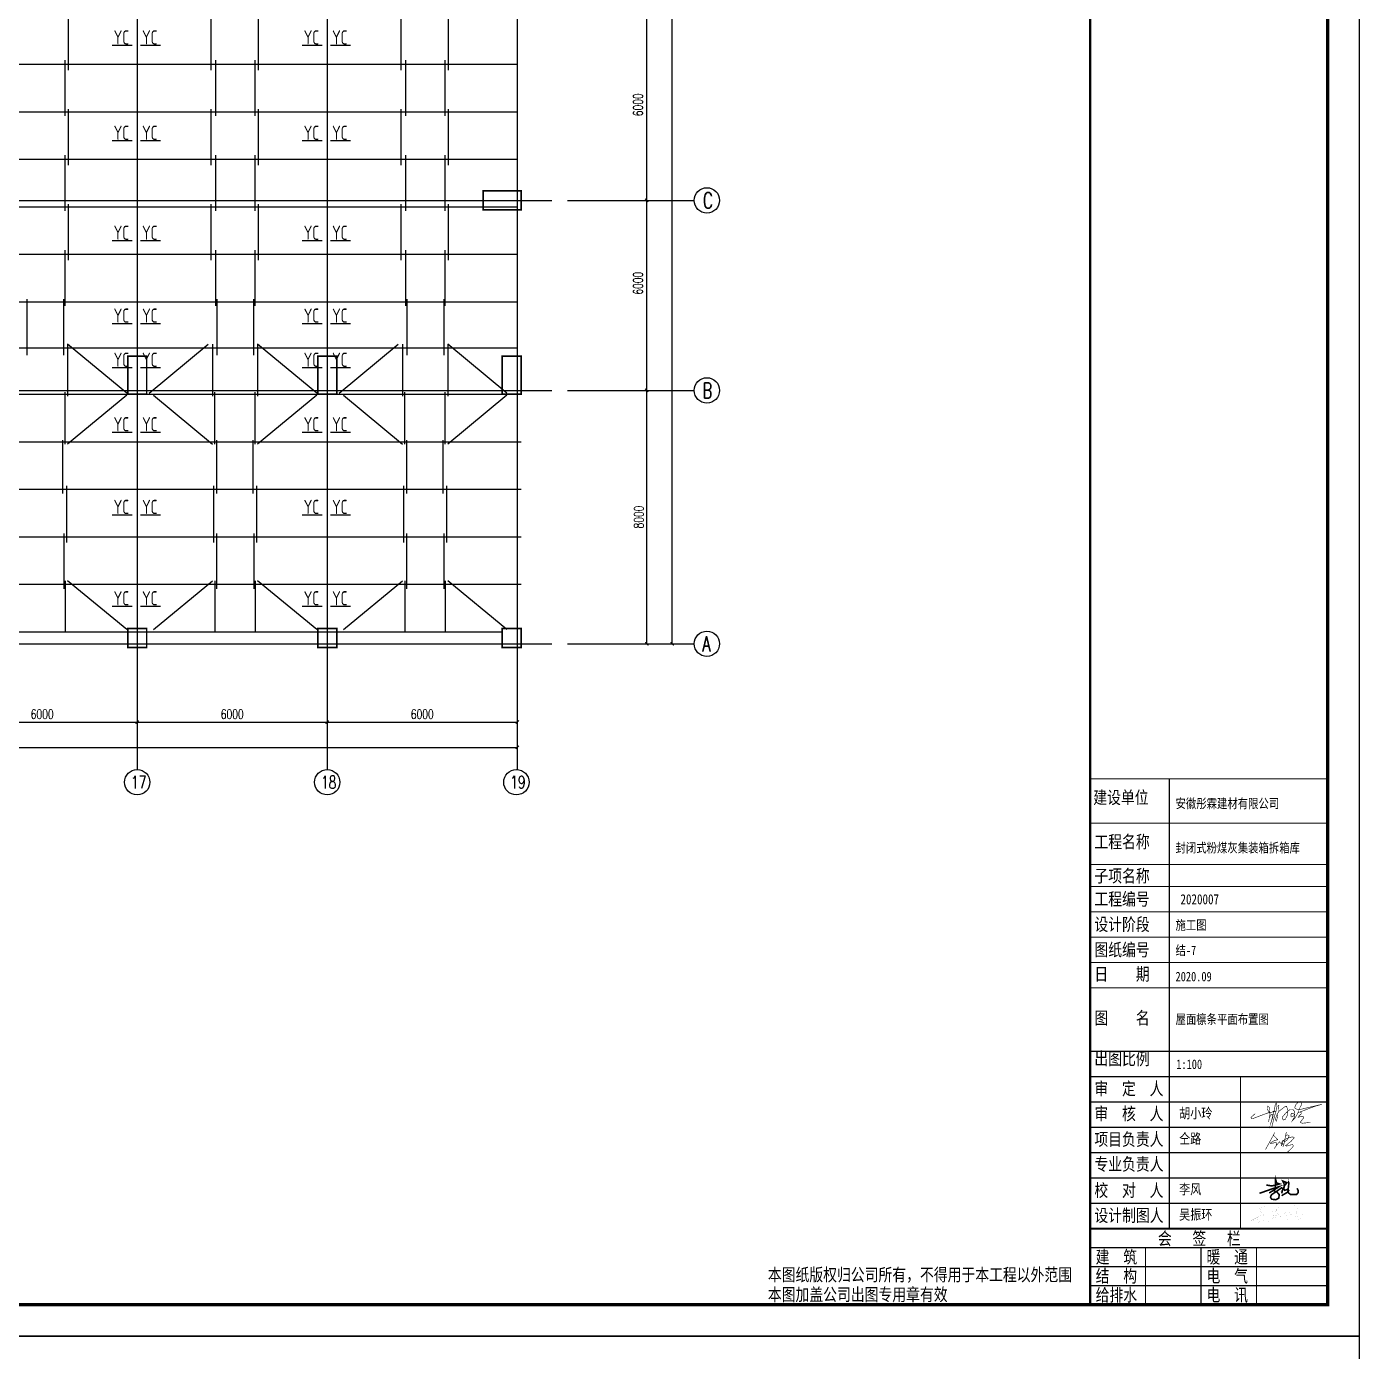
# Model space of a CAD drawing. Extents: x -73672 to 366960, y -527333 to 140666.
# Drawn here: x 291866 to 333942, y -359608 to -317779 of the extents above; entities that cross this region are included whole.
import ezdxf
from ezdxf.enums import TextEntityAlignment as Align

# ---------------------------------------------------------------- set-up
doc = ezdxf.new("R2010")
doc.units = 0
doc.header["$LTSCALE"] = 1000
doc.header["$MEASUREMENT"] = 0
for name, color, linetype in [('AXIS', 3, 'Continuous'), ('AXIS_TEXT', 7, 'Continuous'), ('COLUMN', 9, 'Continuous'), ('PUB_TITLE', 4, 'Continuous'), ('TEXT', 3, 'Continuous'), ('图签', 120, 'Continuous')]:
    doc.layers.add(name, color=color, linetype=linetype)
doc.styles.add('_TCH_AXIS', font='COMPLEX', dxfattribs={"bigfont": 'GBCBIG'})
doc.styles.add('_TCH_DIM_T3', font='SIMPLEX', dxfattribs={"width": 0.705882, "bigfont": 'GBCBIG'})
doc.styles.add('COMPLEX', font='COMPLEX', dxfattribs={"bigfont": 'Tssdchn.shx'})
doc.styles.get("Standard").update_dxf_attribs({"font": 'gbenor.shx', "bigfont": 'gbcbig.shx'})
doc.styles.add('TSSD_Rein', font='Tssdeng.shx', dxfattribs={"width": 0.7, "bigfont": 'hztxt.shx'})
doc.styles.add('图签', font='', dxfattribs={"width": 0.8})
doc.styles.get('图签').set_extended_font_data('SimSun')
doc.dimstyles.new('_TCH_ARCH-100', dxfattribs={"dimtxt": 297.5, "dimasz": 100, "dimexe": 250, "dimexo": 300, "dimgap": 100, "dimtad": 1, "dimdec": 0, "dimzin": 0, "dimdsep": 46, "dimtxsty": '_TCH_DIM_T3', "dimblk": 'ARCHTICK', "dimcen": 0.09, "dimclrt": 7, "dimazin": 2, "dimtfac": 1, "dimtdec": 0, "dimtix": 1, "dimtmove": 2, "dimatfit": 3, "dimfxl": 0, "dimtolj": 1, "dimtzin": 0, "dimarcsym": 0})

# ---------------------------------------------------------------- blocks, each defined once
blk = doc.blocks.new('0#竖图签')
at = {"layer": '图签'}
blk.add_line((-7500, 0), (0, 0), dxfattribs=at)
blk.add_lwpolyline([(-7500, 82100, 70, 70, 0), (-7500, 0, 40, 40, 0), (0, 0, 40, 40, 0), (0, 82100, 40, 40, 0), (-7500, 82100, 40, 40, 0), (-7500, 75299, 40, 40, 0)], format="xyseb", dxfattribs=at)
for points, const_width in [([(-7500, 16600), (0, 16600)], 35), ([(-5000, 16600), (-5000, 2400)], 35), ([(-7500, 15200), (0, 15200)], 35), ([(-7500, 13896), (0, 13896)], 35), ([(-7500, 13200), (0, 13200)], 35), ([(-7500, 12400), (0, 12400)], 35), ([(-7500, 11600), (0, 11600)], 35), ([(-7500, 10800), (0, 10800)], 35), ([(-7500, 10000), (0, 10000)], 35), ([(-7500, 8000), (0, 8000)], 35), ([(-7500, 7200), (0, 7200)], 35), ([(-2750, 7200), (-2750, 2400)], 35), ([(-7500, 6400), (0, 6400)], 35), ([(-7500, 5600), (0, 5600)], 35), ([(-7500, 4800), (0, 4800)], 35), ([(-7500, 4000), (0, 4000)], 35), ([(-7500, 3200), (0, 3200)], 35), ([(-7500, 2400), (0, 2400)], 70), ([(-7500, 2400), (0, 2400)], 35), ([(-7500, 1800), (0, 1800)], 35), ([(-5750, 0), (-5750, 1800)], 35), ([(-4000, 1800), (-4000, 0)], 35), ([(-2250, 1800), (-2250, 0)], 35), ([(-7500, 1200), (0, 1200)], 35), ([(-7500, 600), (0, 600)], 35), ([(-7500, 0), (0, 0)], 35)]:
    blk.add_lwpolyline(points, dxfattribs=dict(at, const_width=const_width))
at = {"layer": '图签', "style": '图签', "width": 0.8}
for s, p in [('建设单位', (-7400, 15815)), ('工程名称', (-7365, 14415)), ('子项名称', (-7365, 13339)), ('工程编号', (-7365, 12607)), ('设计阶段', (-7365, 11807)), ('图纸编号', (-7365, 11007)), ('日    期', (-7365, 10237)), ('图    名', (-7365, 8852)), ('出图比例', (-7365, 7567)), ('审  定  人', (-7365, 6621)), ('审  核  人', (-7365, 5831)), ('项目负责人', (-7365, 5021)), ('专业负责人', (-7365, 4237)), ('校  对  人', (-7365, 3409)), ('设计制图人', (-7365, 2618)), ('会   签   栏', (-5360, 1889)), ('建  筑', (-7325, 1305)), ('暖  通', (-3825, 1305)), ('本图纸版权归公司所有，不得用于本工程以外范围', (-17674, 746)), ('结  构', (-7325, 705)), ('电  气', (-3825, 705)), ('本图加盖公司出图专用章有效', (-17674, 121)), ('给排水', (-7325, 105)), ('电  讯', (-3825, 105))]:
    blk.add_text(s, height=400, dxfattribs=at).set_placement(p)
blk = doc.blocks.new('ss')
at = {"const_width": 50}
for points in [[(166226, 41891), (166384, 41863), (166507, 41882), (166645, 41924), (166554, 41952), (166519, 42072), (166510, 41804), (166627, 41836), (166319, 41638)], [(166710, 41553), (166917, 41677), (166936, 41724), (166905, 41755), (166808, 41723), (166783, 41766), (166788, 41821), (166796, 41913), (166746, 42016), (166863, 41969), (166825, 41896), (166913, 42011), (166940, 41960), (166932, 41880), (166904, 41661), (166996, 41587), (167178, 41589), (167237, 41654), (167229, 41724), (167197, 41786)], [(166010, 41628), (166510, 41804)], [(166442, 41717), (166563, 41671), (166637, 41583), (166618, 41473), (166524, 41427), (166400, 41441), (166357, 41503), (166387, 41581), (166537, 41681), (166706, 41801), (166757, 41776), (166711, 41627)]]:
    blk.add_lwpolyline(points, dxfattribs=at)
blk = doc.blocks.new('fg')
at = {"const_width": 32}
for points in [[(1880866, 74069), (1880866, 74069), (1881403, 75047), (1881317, 74891), (1881563, 74625), (1881334, 74560), (1881165, 74455), (1881163, 74396), (1881237, 74423), (1881399, 74455), (1881470, 74469), (1881502, 74392), (1881470, 74278), (1881365, 74116)], [(1882056, 75064), (1882013, 74848), (1882106, 74908), (1882205, 74878), (1882212, 74829), (1882191, 74784), (1882168, 74727), (1882111, 74612), (1881983, 74531), (1881938, 74560), (1881986, 74697), (1882007, 74832)], [(1881470, 74278), (1881664, 74508), (1881768, 74388), (1881844, 74576), (1881881, 74555), (1881763, 74268)], [(1881763, 74268), (1881845, 74390), (1881924, 74383), (1881858, 74202)], [(1881924, 74383), (1881953, 74551), (1881891, 74587), (1882016, 74660), (1882204, 74743), (1882390, 74787), (1882484, 74774), (1882511, 74736), (1882472, 74696), (1882339, 74546), (1882013, 74282), (1882078, 74256), (1882135, 74292), (1882416, 74348), (1882456, 74298), (1882437, 74211), (1882133, 73920)]]:
    blk.add_lwpolyline(points, dxfattribs=at)
blk = doc.blocks.new('whj')
at = {"const_width": 20}
for points in [[(1881310, 67330), (1881376, 67426), (1881425, 67423), (1881421, 67352), (1881370, 67159), (1881431, 67334), (1881450, 67459), (1881469, 67542), (1881317, 67484), (1881327, 67585), (1881307, 67681), (1881255, 67727), (1881231, 67674), (1881231, 67631), (1881317, 67484), (1881431, 67528), (1881481, 67566), (1881510, 67746), (1881537, 67819), (1881549, 67840), (1881572, 67775), (1881569, 67664), (1881541, 67536), (1881465, 67526), (1881532, 67535), (1881387, 66963)], [(1883112, 67780), (1882344, 67598), (1882436, 67780), (1882454, 67882), (1882400, 67891), (1882304, 67852), (1882227, 67762), (1882199, 67663), (1882257, 67624), (1882344, 67598), (1882344, 67546), (1882312, 67491)], [(1883155, 67792), (1882892, 67715), (1882370, 67515)], [(1880812, 67463), (1880662, 67330), (1880694, 67289), (1880758, 67300), (1881126, 67440), (1881298, 67500), (1881335, 67468), (1881283, 67176)], [(1881607, 67421), (1881581, 67287), (1881552, 67196), (1881521, 67272), (1881588, 67451), (1881644, 67544), (1881864, 67713), (1881912, 67725), (1881939, 67634), (1881953, 67498), (1881939, 67402), (1881862, 67255), (1881792, 67241), (1881763, 67340), (1881879, 67477), (1882032, 67607), (1882133, 67609), (1882180, 67559), (1882195, 67430), (1882136, 67471), (1882079, 67472), (1882068, 67434), (1882065, 67377), (1882081, 67350), (1882104, 67348), (1882156, 67377), (1882176, 67410), (1882191, 67433), (1882189, 67394), (1882189, 67341), (1882108, 67204), (1882218, 67322), (1882301, 67471), (1882323, 67510), (1882416, 67519), (1882428, 67455), (1882353, 67386), (1882324, 67331), (1882420, 67369), (1882497, 67363), (1882514, 67315), (1882457, 67244), (1882394, 67160), (1882418, 67143), (1882477, 67125), (1882750, 67157)], [(1881644, 67544), (1881637, 67685), (1881643, 67753), (1881585, 67719)]]:
    blk.add_lwpolyline(points, dxfattribs=at)
blk = doc.blocks.new('吴')
at = {"const_width": 0.72}
blk.add_lwpolyline([(136170, -263342), (136263, -263429), (136284, -263544), (136286, -263667), (136187, -263742), (135977, -263847), (135838, -263915), (135791, -263953), (135986, -263886), (136328, -263762), (136396, -263696), (136397, -263633), (136286, -263667), (136286, -263667), (136324, -263556), (136405, -263497), (136452, -263411), (136454, -263344), (136405, -263307), (136319, -263353), (136263, -263429), (136285, -263581), (136286, -263667), (136397, -263633), (136396, -263696), (136430, -263665), (136520, -263681), (136420, -263727), (136328, -263762), (136349, -263773), (136155, -264056), (136446, -263829), (136527, -264050), (136620, -263825), (136696, -263590), (136788, -263572), (136746, -263517), (136788, -263572), (136780, -263648), (136743, -263749), (136739, -263792), (136770, -263799), (136806, -263738), (136805, -263660), (136790, -263639), (136788, -263572), (136848, -263514), (136868, -263510), (136882, -263592), (136867, -263712), (136850, -263780), (136867, -263712), (136882, -263592), (136894, -263561), (136910, -263486), (136911, -263409), (136944, -263370), (136976, -263367), (136951, -263455), (136950, -263477), (136970, -263500), (136943, -263552), (136931, -263591), (136883, -263600), (136931, -263591), (136969, -263606), (136999, -263576), (136969, -263606), (136958, -263643), (137075, -263609), (136958, -263643), (136925, -263685), (136921, -263711), (136925, -263746), (136927, -263825), (136959, -263848), (137015, -263812), (137062, -263754), (137076, -263722), (136923, -263729), (137076, -263722), (137184, -263726), (137199, -263641), (137220, -263583), (137297, -263538), (137398, -263545), (137448, -263609), (137361, -263639), (137301, -263684), (137240, -263758), (137253, -263865), (137322, -263844), (137377, -263746), (137436, -263688), (137448, -263609), (137451, -263678), (137481, -263688), (137454, -263918), (137481, -263688), (137515, -263616), (137525, -263501), (137589, -263328), (137650, -263256), (137714, -263250), (137750, -263341), (137727, -263452), (137690, -263549), (137645, -263550), (137619, -263596), (137609, -263708), (137617, -263913), (137613, -263810), (137653, -263734), (137686, -263620), (137690, -263549), (137731, -263675), (137775, -263801), (137827, -263926), (137811, -263888), (137848, -263791), (137894, -263665), (137937, -263613), (137989, -263608), (138059, -263642), (138114, -263696), (138150, -263745), (138057, -263739)], dxfattribs=at)
blk = doc.blocks.new('_AXISO')
blk.add_circle((0, 0), 0.5)
at = {"layer": 'AXIS_TEXT', "style": 'COMPLEX'}
blk.add_attdef('A', text='', height=0.56, dxfattribs=at).set_placement((-0.25, -0.28), (0.25, -0.28), align=Align.FIT)
blk = doc.blocks.new('_ArchTick')
at = {"color": 0, "linetype": 'ByBlock', "const_width": 0.4}
blk.add_lwpolyline([(-0.5, -0.5), (0.5, 0.5)], dxfattribs=at)
blk = doc.blocks.new('*D8685')
at = {"layer": 'AXIS', "color": 0, "lineweight": -2}
for p, q in [((309243, -281266), (312493, -281266)), ((312243, -337266), (312243, -281266)), ((309243, -337266), (312493, -337266))]:
    blk.add_line(p, q, dxfattribs=at)
at = {"layer": 'Defpoints', "color": 0}
for p in [(308943, -281266), (312243, -281266), (308943, -337266)]:
    blk.add_point(p, dxfattribs=at)
at = {"layer": 'AXIS', "color": 0, "linetype": 'ByBlock', "lineweight": -2, "xscale": 100, "yscale": 100, "zscale": 100}
for p, rotation in [((312243, -281266), 90), ((312243, -337266), 270)]:
    blk.add_blockref('_ArchTick', p, dxfattribs=dict(at, rotation=rotation))
at = {"layer": 'AXIS', "color": 7, "insert": (311994, -309266), "char_height": 297.5, "attachment_point": 5, "rotation": 90, "style": '_TCH_DIM_T3'}
blk.add_mtext('\\A1;56000', dxfattribs=at)
blk = doc.blocks.new('*D8686')
at = {"layer": 'AXIS', "color": 0, "lineweight": -2}
for p, q in [((309243, -329266), (311693, -329266)), ((311443, -337266), (311443, -329266)), ((309243, -337266), (311693, -337266))]:
    blk.add_line(p, q, dxfattribs=at)
at = {"layer": 'Defpoints', "color": 0}
for p in [(308943, -329266), (311443, -329266), (308943, -337266)]:
    blk.add_point(p, dxfattribs=at)
at = {"layer": 'AXIS', "color": 0, "linetype": 'ByBlock', "lineweight": -2, "xscale": 100, "yscale": 100, "zscale": 100}
for p, rotation in [((311443, -329266), 90), ((311443, -337266), 270)]:
    blk.add_blockref('_ArchTick', p, dxfattribs=dict(at, rotation=rotation))
at = {"layer": 'AXIS', "color": 7, "insert": (311194, -333266), "char_height": 297.5, "attachment_point": 5, "rotation": 90, "style": '_TCH_DIM_T3'}
blk.add_mtext('\\A1;8000', dxfattribs=at)
blk = doc.blocks.new('*D8687')
at = {"layer": 'AXIS', "color": 0, "lineweight": -2}
for p, q in [((309243, -323266), (311693, -323266)), ((311443, -329266), (311443, -323266)), ((309243, -329266), (311693, -329266))]:
    blk.add_line(p, q, dxfattribs=at)
at = {"layer": 'Defpoints', "color": 0}
for p in [(308943, -323266), (311443, -323266), (308943, -329266)]:
    blk.add_point(p, dxfattribs=at)
at = {"layer": 'AXIS', "color": 0, "linetype": 'ByBlock', "lineweight": -2, "xscale": 100, "yscale": 100, "zscale": 100}
for p, rotation in [((311443, -323266), 90), ((311443, -329266), 270)]:
    blk.add_blockref('_ArchTick', p, dxfattribs=dict(at, rotation=rotation))
at = {"layer": 'AXIS', "color": 7, "insert": (311168, -325881), "char_height": 297.5, "attachment_point": 5, "rotation": 90, "style": '_TCH_DIM_T3'}
blk.add_mtext('\\A1;6000', dxfattribs=at)
blk = doc.blocks.new('*D8688')
at = {"layer": 'AXIS', "color": 0, "lineweight": -2}
for p, q in [((309243, -317266), (311693, -317266)), ((311443, -323266), (311443, -317266)), ((309243, -323266), (311693, -323266))]:
    blk.add_line(p, q, dxfattribs=at)
at = {"layer": 'Defpoints', "color": 0}
for p in [(308943, -317266), (311443, -317266), (308943, -323266)]:
    blk.add_point(p, dxfattribs=at)
at = {"layer": 'AXIS', "color": 0, "linetype": 'ByBlock', "lineweight": -2, "xscale": 100, "yscale": 100, "zscale": 100}
for p, rotation in [((311443, -317266), 90), ((311443, -323266), 270)]:
    blk.add_blockref('_ArchTick', p, dxfattribs=dict(at, rotation=rotation))
at = {"layer": 'AXIS', "color": 7, "insert": (311168, -320247), "char_height": 297.5, "attachment_point": 5, "rotation": 90, "style": '_TCH_DIM_T3'}
blk.add_mtext('\\A1;6000', dxfattribs=at)
blk = doc.blocks.new('*D8695')
at = {"layer": 'AXIS', "color": 0, "lineweight": -2}
for p, q in [((199356, -337539), (199356, -340789)), ((307356, -337539), (307356, -340789)), ((199356, -340539), (307356, -340539))]:
    blk.add_line(p, q, dxfattribs=at)
at = {"layer": 'Defpoints', "color": 0}
for p in [(199356, -337239), (307356, -337239), (307356, -340539)]:
    blk.add_point(p, dxfattribs=at)
at = {"layer": 'AXIS', "color": 0, "linetype": 'ByBlock', "lineweight": -2, "xscale": 100, "yscale": 100, "zscale": 100, "rotation": 180}
blk.add_blockref('_ArchTick', (199356, -340539), dxfattribs=at)
at = {"layer": 'AXIS', "color": 0, "linetype": 'ByBlock', "lineweight": -2, "xscale": 100, "yscale": 100, "zscale": 100}
blk.add_blockref('_ArchTick', (307356, -340539), dxfattribs=at)
at = {"layer": 'AXIS', "color": 7, "insert": (253356, -340290), "char_height": 297.5, "attachment_point": 5, "style": '_TCH_DIM_T3'}
blk.add_mtext('\\A1;108000', dxfattribs=at)
blk = doc.blocks.new('*D8711')
at = {"layer": 'AXIS', "color": 0, "lineweight": -2}
for p, q in [((289356, -337539), (289356, -339989)), ((295356, -337539), (295356, -339989)), ((289356, -339739), (295356, -339739))]:
    blk.add_line(p, q, dxfattribs=at)
at = {"layer": 'Defpoints', "color": 0}
for p in [(289356, -337239), (295356, -337239), (295356, -339739)]:
    blk.add_point(p, dxfattribs=at)
at = {"layer": 'AXIS', "color": 0, "linetype": 'ByBlock', "lineweight": -2, "xscale": 100, "yscale": 100, "zscale": 100, "rotation": 180}
blk.add_blockref('_ArchTick', (289356, -339739), dxfattribs=at)
at = {"layer": 'AXIS', "color": 0, "linetype": 'ByBlock', "lineweight": -2, "xscale": 100, "yscale": 100, "zscale": 100}
blk.add_blockref('_ArchTick', (295356, -339739), dxfattribs=at)
at = {"layer": 'AXIS', "color": 7, "insert": (292356, -339490), "char_height": 297.5, "attachment_point": 5, "style": '_TCH_DIM_T3'}
blk.add_mtext('\\A1;6000', dxfattribs=at)
blk = doc.blocks.new('*D8712')
at = {"layer": 'AXIS', "color": 0, "lineweight": -2}
for p, q in [((295356, -337539), (295356, -339989)), ((301356, -337539), (301356, -339989)), ((295356, -339739), (301356, -339739))]:
    blk.add_line(p, q, dxfattribs=at)
at = {"layer": 'Defpoints', "color": 0}
for p in [(295356, -337239), (301356, -337239), (301356, -339739)]:
    blk.add_point(p, dxfattribs=at)
at = {"layer": 'AXIS', "color": 0, "linetype": 'ByBlock', "lineweight": -2, "xscale": 100, "yscale": 100, "zscale": 100, "rotation": 180}
blk.add_blockref('_ArchTick', (295356, -339739), dxfattribs=at)
at = {"layer": 'AXIS', "color": 0, "linetype": 'ByBlock', "lineweight": -2, "xscale": 100, "yscale": 100, "zscale": 100}
blk.add_blockref('_ArchTick', (301356, -339739), dxfattribs=at)
at = {"layer": 'AXIS', "color": 7, "insert": (298356, -339490), "char_height": 297.5, "attachment_point": 5, "style": '_TCH_DIM_T3'}
blk.add_mtext('\\A1;6000', dxfattribs=at)
blk = doc.blocks.new('*D8713')
at = {"layer": 'AXIS', "color": 0, "lineweight": -2}
for p, q in [((301356, -337539), (301356, -339989)), ((307356, -337539), (307356, -339989)), ((301356, -339739), (307356, -339739))]:
    blk.add_line(p, q, dxfattribs=at)
at = {"layer": 'Defpoints', "color": 0}
for p in [(301356, -337239), (307356, -337239), (307356, -339739)]:
    blk.add_point(p, dxfattribs=at)
at = {"layer": 'AXIS', "color": 0, "linetype": 'ByBlock', "lineweight": -2, "xscale": 100, "yscale": 100, "zscale": 100, "rotation": 180}
blk.add_blockref('_ArchTick', (301356, -339739), dxfattribs=at)
at = {"layer": 'AXIS', "color": 0, "linetype": 'ByBlock', "lineweight": -2, "xscale": 100, "yscale": 100, "zscale": 100}
blk.add_blockref('_ArchTick', (307356, -339739), dxfattribs=at)
at = {"layer": 'AXIS', "color": 7, "insert": (304356, -339490), "char_height": 297.5, "attachment_point": 5, "style": '_TCH_DIM_T3'}
blk.add_mtext('\\A1;6000', dxfattribs=at)

msp = doc.modelspace()

# ---------------------------------------------------------------- linework, layer by layer
at = {"color": 1}
for p, q in [((295356.38, -279613.36), (295356.38, -337919.16)), ((301356.38, -279613.36), (301356.38, -337919.16)), ((307356.38, -279613.36), (307356.38, -337919.16)), ((196970.72, -323265.56), (308442.6, -323265.56)), ((196970.72, -329265.56), (308442.6, -329265.56)), ((196970.72, -337265.56), (308442.6, -337265.56))]:
    msp.add_line(p, q, dxfattribs=at)
at = {"color": 0}
for p, q in [((293179.22, -317384.49), (293179.22, -319155.43)), ((297676.61, -317384.49), (297676.61, -319155.43)), ((299179.22, -317384.49), (299179.22, -319155.43)), ((303676.61, -317384.49), (303676.61, -319155.43)), ((305179.22, -317384.49), (305179.22, -319155.43)), ((293068.71, -318842.33), (293068.71, -320594.82)), ((297827.72, -318842.33), (297827.72, -320594.82)), ((299068.71, -318842.33), (299068.71, -320594.82)), ((303827.72, -318842.33), (303827.72, -320594.82)), ((305068.71, -318842.33), (305068.71, -320594.82)), ((293179.22, -320384.49), (293179.22, -322155.43)), ((297676.61, -320384.49), (297676.61, -322155.43)), ((299179.22, -320384.49), (299179.22, -322155.43)), ((303676.61, -320384.49), (303676.61, -322155.43)), ((305179.22, -320384.49), (305179.22, -322155.43)), ((293068.71, -321842.33), (293068.71, -323594.82)), ((297827.72, -321842.33), (297827.72, -323594.82)), ((299068.71, -321842.33), (299068.71, -323594.82)), ((303827.72, -321842.33), (303827.72, -323594.82)), ((305068.71, -321842.33), (305068.71, -323594.82)), ((293179.22, -323384.49), (293179.22, -325155.43)), ((297676.61, -323384.49), (297676.61, -325155.43)), ((299179.22, -323384.49), (299179.22, -325155.43)), ((303676.61, -323384.49), (303676.61, -325155.43)), ((305179.22, -323384.49), (305179.22, -325155.43)), ((293068.71, -324842.33), (293068.71, -326594.82)), ((297827.72, -324842.33), (297827.72, -326594.82)), ((299068.71, -324842.33), (299068.71, -326594.82)), ((303827.72, -324842.33), (303827.72, -326594.82)), ((305068.71, -324842.33), (305068.71, -326594.82)), ((291870.51, -326384.49), (291870.51, -328155.43)), ((293032.48, -326384.49), (293032.48, -328155.43)), ((297870.51, -326384.49), (297870.51, -328155.43)), ((299032.48, -326384.49), (299032.48, -328155.43)), ((303870.51, -326384.49), (303870.51, -328155.43)), ((305032.48, -326384.49), (305032.48, -328155.43)), ((293001.83, -330834.73), (293001.83, -332516.01)), ((297861.46, -330834.73), (297861.46, -332516.01)), ((299001.83, -330834.73), (299001.83, -332516.01)), ((303861.46, -330834.73), (303861.46, -332516.01)), ((305001.83, -330834.73), (305001.83, -332516.01)), ((293122.7, -332283.67), (293122.7, -334068.02)), ((297767.67, -332283.67), (297767.67, -334068.02)), ((299122.7, -332283.67), (299122.7, -334068.02)), ((303767.67, -332283.67), (303767.67, -334068.02)), ((305122.7, -332283.67), (305122.7, -334068.02)), ((293042.21, -333786.28), (293042.21, -335530.39)), ((297861.58, -333786.28), (297861.58, -335530.39)), ((299042.21, -333786.28), (299042.21, -335530.39)), ((303861.58, -333786.28), (303861.58, -335530.39)), ((305042.21, -333786.28), (305042.21, -335530.39))]:
    msp.add_line(p, q, dxfattribs=at)
for p, q in [((294566.8, -318364.91), (295192.3, -318364.91)), ((295462.96, -318364.91), (296088.46, -318364.91)), ((300566.8, -318364.91), (301192.3, -318364.91)), ((301462.96, -318364.91), (302088.46, -318364.91)), ((294566.8, -321377.09), (295192.3, -321377.09)), ((295462.96, -321377.09), (296088.46, -321377.09)), ((300566.8, -321377.09), (301192.3, -321377.09)), ((301462.96, -321377.09), (302088.46, -321377.09)), ((294566.8, -324532.57), (295192.3, -324532.57)), ((295462.96, -324532.57), (296088.46, -324532.57)), ((300566.8, -324532.57), (301192.3, -324532.57)), ((301462.96, -324532.57), (302088.46, -324532.57)), ((294566.8, -327148.46), (295192.3, -327148.46)), ((295462.96, -327148.46), (296088.46, -327148.46)), ((300566.8, -327148.46), (301192.3, -327148.46)), ((301462.96, -327148.46), (302088.46, -327148.46)), ((295024.08, -329353.35), (293158.95, -327808.51)), ((293158.95, -327808.51), (293158.95, -329448.55)), ((295730.28, -329353.35), (297595.41, -327808.51)), ((297735.56, -327808.51), (297735.56, -329448.55)), ((301024.08, -329353.35), (299158.95, -327808.51)), ((299158.95, -327808.51), (299158.95, -329448.55)), ((301730.28, -329353.35), (303595.41, -327808.51)), ((303735.56, -327808.51), (303735.56, -329448.55)), ((307024.08, -329353.35), (305158.95, -327808.51)), ((305158.95, -327808.51), (305158.95, -329448.55)), ((294566.8, -328544.28), (295192.3, -328544.28)), ((295462.96, -328544.28), (296088.46, -328544.28)), ((300566.8, -328544.28), (301192.3, -328544.28)), ((301462.96, -328544.28), (302088.46, -328544.28)), ((293078.45, -330962.6), (293078.45, -329322.56)), ((295024.08, -329417.76), (293158.95, -330962.6)), ((295870.43, -329417.76), (297735.56, -330962.6)), ((297802.64, -330962.6), (297802.64, -329322.56)), ((299078.45, -330962.6), (299078.45, -329322.56)), ((301024.08, -329417.76), (299158.95, -330962.6)), ((301870.43, -329417.76), (303735.56, -330962.6)), ((303802.64, -330962.6), (303802.64, -329322.56)), ((305078.45, -330962.6), (305078.45, -329322.56)), ((307024.08, -329417.76), (305158.95, -330962.6)), ((294566.8, -330579.51), (295192.3, -330579.51)), ((295462.96, -330579.51), (296088.46, -330579.51)), ((300566.8, -330579.51), (301192.3, -330579.51)), ((301462.96, -330579.51), (302088.46, -330579.51)), ((294566.8, -333189.76), (295192.3, -333189.76)), ((295462.96, -333189.76), (296088.46, -333189.76)), ((300566.8, -333189.76), (301192.3, -333189.76)), ((301462.96, -333189.76), (302088.46, -333189.76)), ((293078.45, -335273.36), (293078.45, -336913.4)), ((295024.08, -336818.19), (293158.95, -335273.36)), ((295870.43, -336818.19), (297735.56, -335273.36)), ((297802.64, -335273.36), (297802.64, -336913.4)), ((299078.45, -335273.36), (299078.45, -336913.4)), ((301024.08, -336818.19), (299158.95, -335273.36)), ((301870.43, -336818.19), (303735.56, -335273.36)), ((303802.64, -335273.36), (303802.64, -336913.4)), ((305078.45, -335273.36), (305078.45, -336913.4)), ((307024.08, -336818.19), (305158.95, -335273.36)), ((294566.8, -336074.78), (295192.3, -336074.78)), ((295462.96, -336074.78), (296088.46, -336074.78)), ((300566.8, -336074.78), (301192.3, -336074.78)), ((301462.96, -336074.78), (302088.46, -336074.78))]:
    msp.add_line(p, q)
at = {"color": 0, "const_width": 50}
for points in [[(306276.38, -323565.56), (306276.38, -322965.56), (307476.38, -322965.56), (307476.38, -323565.56), (306276.38, -323565.56)], [(295056.38, -328185.56), (295056.38, -329385.56), (295656.38, -329385.56), (295656.38, -328185.56), (295056.38, -328185.56)], [(301056.38, -328185.56), (301056.38, -329385.56), (301656.38, -329385.56), (301656.38, -328185.56), (301056.38, -328185.56)], [(306876.38, -328185.56), (306876.38, -329385.56), (307476.38, -329385.56), (307476.38, -328185.56), (306876.38, -328185.56)], [(295656.38, -337385.56), (295656.38, -336785.56), (295056.38, -336785.56), (295056.38, -337385.56), (295656.38, -337385.56)], [(301656.38, -337385.56), (301656.38, -336785.56), (301056.38, -336785.56), (301056.38, -337385.56), (301656.38, -337385.56)], [(307476.38, -337385.56), (307476.38, -336785.56), (306876.38, -336785.56), (306876.38, -337385.56), (307476.38, -337385.56)]]:
    msp.add_lwpolyline(points, dxfattribs=at)
at = {"layer": 'AXIS'}
for p, q in [((199356.38, -318965.56), (307356.38, -318965.56)), ((199356.38, -320465.56), (307356.38, -320465.56)), ((199356.38, -321965.56), (307356.38, -321965.56)), ((199356.38, -323465.56), (307356.38, -323465.56)), ((308942.6, -323265.56), (312942.6, -323265.56)), ((199356.38, -324965.56), (307356.38, -324965.56)), ((199356.38, -326465.56), (307356.38, -326465.56)), ((199356.38, -327925.56), (307356.38, -327925.56)), ((199236.38, -329385.56), (307476.38, -329385.56)), ((308942.6, -329265.56), (312942.6, -329265.56)), ((199236.38, -330885.56), (307476.38, -330885.56)), ((199236.38, -332385.56), (307476.38, -332385.56)), ((199236.38, -333885.56), (307476.38, -333885.56)), ((199236.38, -335385.56), (307476.38, -335385.56)), ((199356.38, -336885.56), (306876.38, -336885.56)), ((295356.38, -337238.53), (295356.38, -341238.53)), ((301356.38, -337238.53), (301356.38, -341238.53)), ((307356.38, -337238.53), (307356.38, -341238.53)), ((308942.6, -337265.56), (312942.6, -337265.56))]:
    msp.add_line(p, q, dxfattribs=at)
msp.add_circle((307328.46, -341638.53), 400, dxfattribs=at)
at = {"layer": 'COLUMN'}
for points in [[(306276.38, -322965.56), (306276.38, -323565.56), (307476.38, -323565.56), (307476.38, -322965.56)], [(295056.38, -329385.56), (295656.38, -329385.56), (295656.38, -328185.56), (295056.38, -328185.56)], [(301056.38, -329385.56), (301656.38, -329385.56), (301656.38, -328185.56), (301056.38, -328185.56)], [(306876.38, -329385.56), (307476.38, -329385.56), (307476.38, -328185.56), (306876.38, -328185.56)], [(295056.38, -337385.56), (295656.38, -337385.56), (295656.38, -336785.56), (295056.38, -336785.56)], [(301056.38, -337385.56), (301656.38, -337385.56), (301656.38, -336785.56), (301056.38, -336785.56)], [(306876.38, -337385.56), (307476.38, -337385.56), (307476.38, -336785.56), (306876.38, -336785.56)]]:
    msp.add_lwpolyline(points, close=True, dxfattribs=at)
at = {"layer": 'PUB_TITLE'}
for points in [[(185241.64, -359133.5), (333941.64, -359133.5), (333941.64, -275033.5), (185241.64, -275033.5)], [(185241.64, -443233.5), (333941.64, -443233.5), (333941.64, -359133.5), (185241.64, -359133.5)]]:
    msp.add_lwpolyline(points, close=True, dxfattribs=at)
at = {"layer": 'PUB_TITLE', "const_width": 100}
msp.add_lwpolyline([(187741.64, -358133.5), (332941.64, -358133.5), (332941.64, -276033.5), (187741.64, -276033.5)], close=True, dxfattribs=at)

# ---------------------------------------------------------------- block references
for name, p in [('0#竖图签', (332941.64, -358133.5)), ('ss', (164777.64, -396246.75))]:
    msp.add_blockref(name, p)
for name, p, xscale, yscale, zscale in [('whj', (-1362077.68, -412818.73), 0.9, 0.9, 0.9), ('fg', (-703495.38, -393970.79), 0.55, 0.55, 0.55), ('吴', (221797.89, -144372.8), 0.8, 0.8, 0.8)]:
    msp.add_blockref(name, p, dxfattribs=dict(xscale=xscale, yscale=yscale, zscale=zscale))
at = {"layer": 'AXIS'}
ref = msp.add_blockref('_AXISO', (313342.6, -323265.56), dxfattribs=dict(at, xscale=800, yscale=800, zscale=800))
ref.add_attrib('A', 'C', (313216.54, -323515.57), dxfattribs={"color": 7, "height": 500.04, "style": '_TCH_AXIS', "width": 0.705882})
ref = msp.add_blockref('_AXISO', (313342.6, -329265.56), dxfattribs=dict(at, xscale=800, yscale=800, zscale=800))
ref.add_attrib('A', 'B', (313203.68, -329508.66), dxfattribs={"color": 7, "height": 486.22, "style": '_TCH_AXIS', "width": 0.705882})
ref = msp.add_blockref('_AXISO', (313342.6, -337265.56), dxfattribs=dict(at, xscale=800, yscale=800, zscale=800))
ref.add_attrib('A', 'A', (313197.66, -337505.12), dxfattribs={"color": 7, "height": 479.13, "style": '_TCH_AXIS', "width": 0.705882})
ref = msp.add_blockref('_AXISO', (295356.38, -341638.53), dxfattribs=dict(at, xscale=800, yscale=800, zscale=800))
ref.add_attrib('A', '17', (295160.93, -341839.03), dxfattribs={"color": 7, "height": 401.002, "style": '_TCH_AXIS', "width": 0.705882})
ref = msp.add_blockref('_AXISO', (301356.38, -341638.53), dxfattribs=dict(at, xscale=800, yscale=800, zscale=800))
ref.add_attrib('A', '18', (301160.93, -341839.03), dxfattribs={"color": 7, "height": 401.002, "style": '_TCH_AXIS', "width": 0.705882})

# ---------------------------------------------------------------- texts
at = {"char_height": 300, "width": 7365.582, "attachment_point": 7}
for s, insert in [('{\\fNSimSun|b0|i0|c134|p49;\\W0.8;\\C7;安徽彤霖建材有限公司}', (328138.29, -342491.93)), ('{\\W0.8;\\fNSimSun|b0|i0|c134|p49;\\C7;\\P\\C256;封闭式粉煤灰集装箱拆箱库}', (328138.29, -343891.93)), ('{\\fNSimSun|b0|i0|c134|p49;\\W0.8;\\C7;\\P\\C256;施工图}', (328138.29, -346329.8)), ('{\\W0.8;\\fNSimSun|b0|i0|c134|p49;\\C7;\\P\\C256;结-7}', (328138.29, -347128.34)), ('{\\fNSimSun|b0|i0|c134|p49;\\W0.8;\\C7;\\P\\C256;2020.09}', (328138.29, -347928.34)), ('{\\W0.8;\\fNSimSun|b0|i0|c134|p49;屋面檩条平面布置图}', (328138.29, -349301.3)), ('{\\fNSimSun|b0|i0|c134|p49;\\W0.8;\\C7;\\P\\C256;1:100}', (328160.91, -350698.21))]:
    msp.add_mtext(s, dxfattribs=dict(at, insert=insert))
at = {"layer": 'AXIS', "color": 7, "style": '_TCH_AXIS', "width": 0.705882}
msp.add_text('19', height=401.002, dxfattribs=at).set_placement((307133.02, -341839.03))
at = {"layer": 'TEXT', "ltscale": 99, "style": 'TSSD_Rein', "width": 0.7}
for p in [(294614.09, -318344.71), (295510.25, -318344.71), (300614.09, -318344.71), (301510.25, -318344.71), (294614.09, -321356.89), (295510.25, -321356.89), (300614.09, -321356.89), (301510.25, -321356.89), (294614.09, -324512.37), (295510.25, -324512.37), (300614.09, -324512.37), (301510.25, -324512.37), (294614.09, -327128.26), (295510.25, -327128.26), (300614.09, -327128.26), (301510.25, -327128.26), (294614.09, -328524.08), (295510.25, -328524.08), (300614.09, -328524.08), (301510.25, -328524.08), (294614.09, -330559.31), (295510.25, -330559.31), (300614.09, -330559.31), (301510.25, -330559.31), (294614.09, -333169.56), (295510.25, -333169.56), (300614.09, -333169.56), (301510.25, -333169.56), (294614.09, -336054.57), (295510.25, -336054.57), (300614.09, -336054.57), (301510.25, -336054.57)]:
    msp.add_text('YC', height=450, dxfattribs=at).set_placement(p)
at = {"layer": '图签', "style": '图签', "width": 0.8}
for s, p in [('2020007', (328293.15, -345493.34)), ('胡小玲', (328253.43, -352248.92)), ('仝路', (328253.43, -353048.92)), ('李风', (328253.43, -354648.92)), ('吴振环', (328253.43, -355448.92))]:
    msp.add_text(s, height=320, dxfattribs=at).set_placement(p)

# ---------------------------------------------------------------- dimensions: what is measured, and where the dimension line sits
at = {"layer": 'AXIS'}
for p1, p2, distance, picture, middle in [((308942.6, -337265.56), (308942.6, -281265.56), -3300, '*D8685', (311993.85, -309265.56)), ((308942.6, -337265.56), (308942.6, -329265.56), -2500, '*D8686', (311193.85, -333265.56)), ((199356.38, -337238.53), (307356.38, -337238.53), -3300, '*D8695', (253356.38, -340289.78)), ((289356.38, -337238.53), (295356.38, -337238.53), -2500, '*D8711', (292356.38, -339489.78)), ((295356.38, -337238.53), (301356.38, -337238.53), -2500, '*D8712', (298356.38, -339489.78)), ((301356.38, -337238.53), (307356.38, -337238.53), -2500, '*D8713', (304356.38, -339489.78))]:
    dim = msp.add_aligned_dim(p1=p1, p2=p2, distance=distance, dimstyle='_TCH_ARCH-100', dxfattribs=at)
    dim.commit()
    dim.dimension.update_dxf_attribs({"geometry": picture, "text_midpoint": middle})
for base, p1, p2, picture, middle in [((311442.6, -317265.56), (308942.6, -323265.56), (308942.6, -317265.56), '*D8688', (311167.6, -320246.56)), ((311442.6, -323265.56), (308942.6, -329265.56), (308942.6, -323265.56), '*D8687', (311167.6, -325880.56))]:
    dim = msp.add_linear_dim(base=base, p1=p1, p2=p2, angle=90, dimstyle='_TCH_ARCH-100', dxfattribs=at)
    dim.commit()
    dim.dimension.update_dxf_attribs({"geometry": picture, "text_midpoint": middle, "dimtype": 161})

doc.saveas('drawing.dxf')
